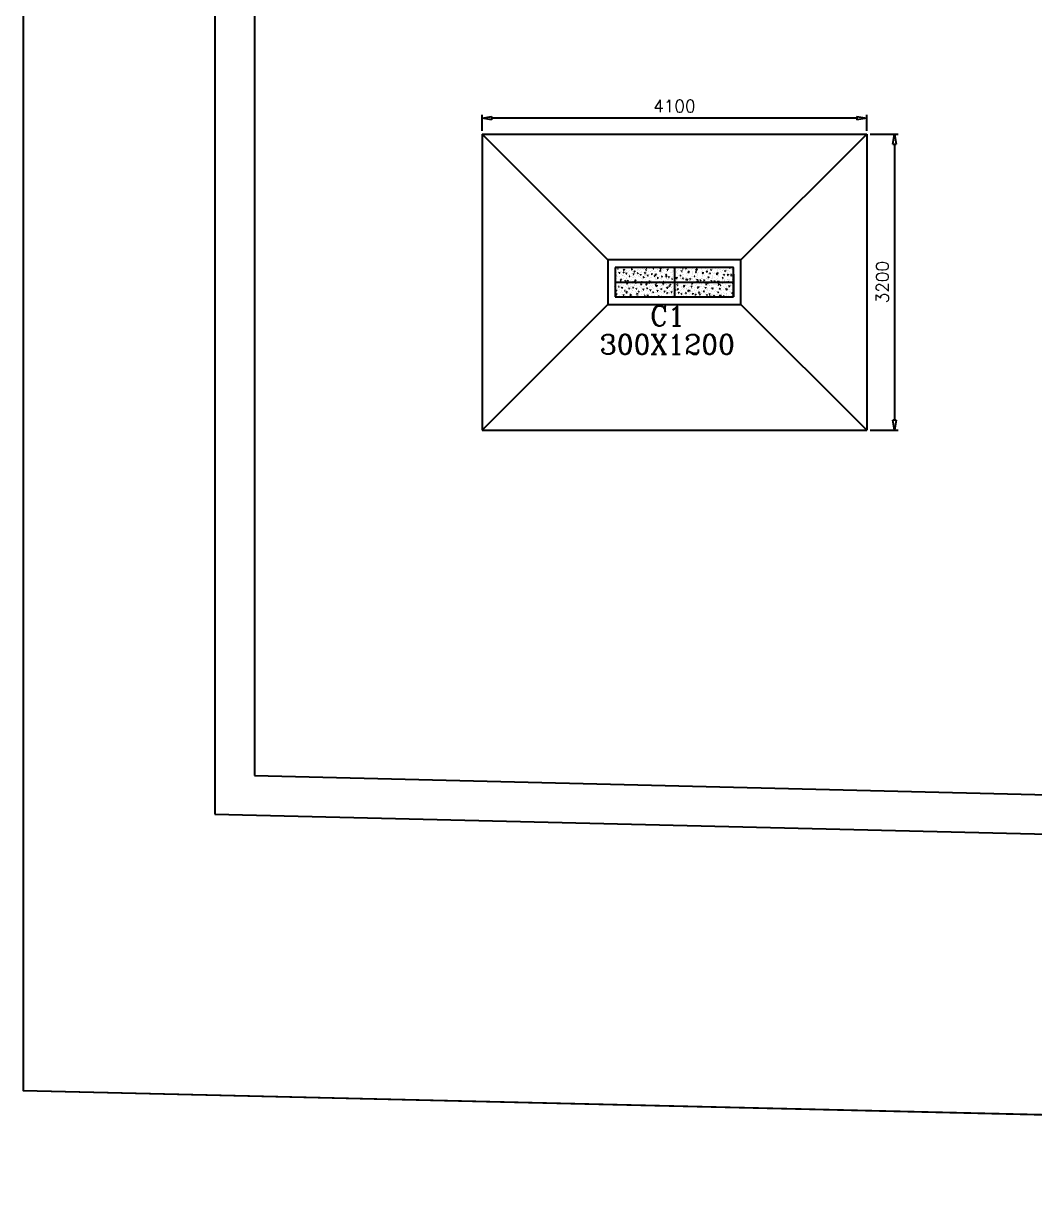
# Model space of a CAD drawing. Header units: millimetres. Extents: x 331487 to 517269, y 198509 to 399936.
# Drawn here: x 408846 to 419104, y 299006 to 310784 of the extents above; entities that cross this region are included whole.
import ezdxf

# ---------------------------------------------------------------- set-up
doc = ezdxf.new("R2010")
doc.units = ezdxf.units.MM
doc.header["$MEASUREMENT"] = 0
for name, color, linetype in [('9th_plot boundry', 1, 'Continuous'), ('COLUMN', 6, 'Continuous'), ('FOOTING', 5, 'Continuous')]:
    doc.layers.add(name, color=color, linetype=linetype)
doc.styles.add('RC', font='romanc.shx', dxfattribs={"height": 200})
doc.styles.add('RO', font='romans.shx', dxfattribs={"height": 125})

# ---------------------------------------------------------------- blocks, each defined once
blk = doc.blocks.new('_ClosedBlank')
at = {"color": 0, "linetype": 'ByBlock', "lineweight": -2}
for p, q in [((-1, 0.17), (0, 0)), ((-1, 0.17), (-1, -0.17)), ((0, 0), (-1, -0.17))]:
    blk.add_line(p, q, dxfattribs=at)

msp = doc.modelspace()

# ---------------------------------------------------------------- linework, layer by layer
at = {"layer": '9th_plot boundry'}
for p, q in [((408846, 334961), (408846, 299961)), ((408846, 299961), (449434, 299006))]:
    msp.add_line(p, q, dxfattribs=at)
msp.add_lwpolyline([(448947, 343104), (414422, 340817, 0.386106), (408846, 334961), (408846, 299961), (449434, 299006)], format="xyb", close=True, dxfattribs=at)
at = {"layer": 'COLUMN'}
for p, q in [((410790, 335611), (410790, 302765)), ((411190, 335211), (411190, 303155)), ((416049, 308309), (414849, 308309)), ((414849, 308309), (414849, 308009)), ((416049, 308009), (416049, 308309)), ((416049, 308239), (416049, 308009)), ((414849, 308009), (416049, 308009)), ((411190, 303155), (449399, 302237)), ((410790, 302765), (449403, 301836))]:
    msp.add_line(p, q, dxfattribs=at)
at = {"layer": 'COLUMN', "color": 2, "linetype": 'Continuous'}
for p, q in [((414856, 308256), (414856, 308256)), ((414857, 308292), (414857, 308292)), ((414865, 308261), (414865, 308261)), ((414866, 308294), (414866, 308294)), ((414871, 308299), (414878, 308302)), ((414871, 308299), (414876, 308296)), ((414876, 308296), (414878, 308302)), ((414882, 308295), (414882, 308295)), ((414887, 308283), (414887, 308283)), ((414889, 308253), (414893, 308259)), ((414889, 308253), (414895, 308253)), ((414895, 308253), (414893, 308259)), ((414894, 308261), (414894, 308261)), ((414903, 308249), (414903, 308249)), ((414916, 308268), (414916, 308268)), ((414917, 308301), (414917, 308301)), ((414920, 308300), (414920, 308300)), ((414931, 308259), (414938, 308261)), ((414931, 308259), (414936, 308255)), ((414934, 308283), (414941, 308291)), ((414934, 308283), (414943, 308282)), ((414936, 308255), (414938, 308261)), ((414940, 308281), (414940, 308281)), ((414943, 308282), (414941, 308291)), ((414957, 308269), (414957, 308269)), ((414960, 308247), (414965, 308253)), ((414960, 308247), (414966, 308246)), ((414962, 308259), (414962, 308259)), ((414966, 308246), (414965, 308253)), ((414966, 308241), (414966, 308241)), ((414967, 308274), (414967, 308274)), ((414968, 308308), (414968, 308308)), ((414982, 308272), (414982, 308272)), ((414983, 308308), (414983, 308308)), ((414986, 308237), (414986, 308237)), ((414993, 308279), (414993, 308279)), ((414993, 308238), (414993, 308238)), ((415015, 308291), (415022, 308294)), ((415015, 308291), (415020, 308288)), ((415018, 308248), (415018, 308248)), ((415019, 308282), (415019, 308282)), ((415020, 308288), (415022, 308294)), ((415020, 308277), (415020, 308277)), ((415020, 308269), (415020, 308269)), ((415032, 308241), (415037, 308246)), ((415032, 308241), (415038, 308240)), ((415038, 308240), (415037, 308246)), ((415040, 308267), (415048, 308275)), ((415040, 308267), (415049, 308265)), ((415044, 308247), (415044, 308247)), ((415047, 308277), (415047, 308277)), ((415049, 308265), (415048, 308275)), ((415057, 308246), (415057, 308246)), ((415069, 308255), (415069, 308255)), ((415070, 308289), (415070, 308289)), ((415074, 308251), (415081, 308253)), ((415074, 308251), (415079, 308247)), ((415078, 308279), (415078, 308279)), ((415079, 308247), (415081, 308253)), ((415082, 308249), (415082, 308249)), ((415083, 308285), (415083, 308285)), ((415100, 308274), (415100, 308274)), ((415102, 308257), (415102, 308257)), ((415104, 308234), (415109, 308240)), ((415108, 308289), (415108, 308289)), ((415110, 308234), (415109, 308240)), ((415119, 308262), (415119, 308262)), ((415119, 308254), (415119, 308254)), ((415121, 308295), (415121, 308295)), ((415137, 308289), (415137, 308289)), ((415146, 308294), (415146, 308294)), ((415147, 308250), (415155, 308258)), ((415147, 308250), (415156, 308249)), ((415154, 308272), (415154, 308272)), ((415156, 308249), (415155, 308258)), ((415158, 308283), (415165, 308286)), ((415158, 308283), (415163, 308280)), ((415161, 308267), (415161, 308267)), ((415162, 308303), (415166, 308309)), ((415162, 308303), (415168, 308303)), ((415163, 308280), (415165, 308286)), ((415168, 308303), (415167, 308309)), ((415170, 308236), (415170, 308236)), ((415171, 308269), (415171, 308269)), ((415173, 308303), (415173, 308303)), ((415183, 308263), (415183, 308263)), ((415195, 308299), (415195, 308299)), ((415207, 308270), (415207, 308270)), ((415208, 308266), (415208, 308266)), ((415209, 308302), (415209, 308302)), ((415218, 308243), (415225, 308245)), ((415218, 308243), (415223, 308239)), ((415219, 308277), (415219, 308277)), ((415221, 308243), (415221, 308243)), ((415223, 308276), (415223, 308276)), ((415223, 308239), (415225, 308245)), ((415233, 308297), (415238, 308303)), ((415233, 308297), (415239, 308297)), ((415234, 308305), (415234, 308305)), ((415239, 308297), (415238, 308303)), ((415246, 308271), (415246, 308271)), ((415248, 308307), (415248, 308307)), ((415254, 308234), (415262, 308242)), ((415257, 308242), (415257, 308242)), ((415260, 308268), (415260, 308268)), ((415263, 308232), (415262, 308242)), ((415272, 308250), (415272, 308250)), ((415273, 308283), (415273, 308283)), ((415277, 308287), (415277, 308287)), ((415282, 308240), (415282, 308240)), ((415301, 308305), (415301, 308305)), ((415302, 308275), (415309, 308278)), ((415302, 308275), (415307, 308272)), ((415305, 308291), (415310, 308297)), ((415305, 308291), (415311, 308290)), ((415307, 308272), (415309, 308278)), ((415307, 308243), (415307, 308243)), ((415309, 308279), (415309, 308279)), ((415311, 308290), (415310, 308297)), ((415314, 308265), (415314, 308265)), ((415316, 308252), (415316, 308252)), ((415324, 308257), (415324, 308257)), ((415325, 308290), (415325, 308290)), ((415334, 308282), (415334, 308282)), ((415336, 308297), (415336, 308297)), ((415345, 308248), (415345, 308248)), ((415355, 308303), (415355, 308303)), ((415362, 308235), (415369, 308237)), ((415367, 308263), (415367, 308263)), ((415367, 308231), (415369, 308237)), ((415372, 308287), (415372, 308287)), ((415374, 308262), (415374, 308262)), ((415375, 308264), (415375, 308264)), ((415376, 308297), (415376, 308297)), ((415377, 308284), (415382, 308290)), ((415377, 308284), (415383, 308284)), ((415383, 308284), (415382, 308290)), ((415386, 308307), (415390, 308309)), ((415386, 308307), (415391, 308304)), ((415391, 308304), (415393, 308309)), ((415394, 308307), (415394, 308307)), ((415408, 308301), (415408, 308301)), ((415408, 308256), (415408, 308256)), ((415420, 308261), (415420, 308261)), ((415425, 308237), (415425, 308237)), ((415426, 308270), (415426, 308270)), ((415427, 308304), (415427, 308304)), ((415432, 308273), (415432, 308273)), ((415433, 308260), (415433, 308260)), ((415435, 308296), (415435, 308296)), ((415446, 308267), (415453, 308270)), ((415446, 308267), (415451, 308264)), ((415449, 308278), (415453, 308284)), ((415449, 308278), (415455, 308278)), ((415451, 308264), (415453, 308270)), ((415455, 308278), (415453, 308284)), ((415460, 308299), (415460, 308299)), ((415461, 308298), (415461, 308298)), ((415471, 308265), (415471, 308265)), ((415474, 308259), (415474, 308259)), ((415476, 308245), (415476, 308245)), ((415478, 308278), (415478, 308278)), ((415491, 308283), (415491, 308283)), ((415498, 308304), (415498, 308304)), ((415515, 308296), (415515, 308296)), ((415520, 308272), (415525, 308278)), ((415520, 308272), (415526, 308271)), ((415526, 308271), (415525, 308278)), ((415527, 308256), (415527, 308256)), ((415528, 308252), (415528, 308252)), ((415529, 308285), (415529, 308285)), ((415530, 308299), (415537, 308302)), ((415530, 308299), (415535, 308296)), ((415533, 308237), (415533, 308237)), ((415535, 308296), (415537, 308302)), ((415535, 308273), (415535, 308273)), ((415547, 308307), (415547, 308307)), ((415549, 308293), (415549, 308293)), ((415560, 308276), (415560, 308276)), ((415561, 308298), (415569, 308306)), ((415561, 308298), (415570, 308297)), ((415568, 308294), (415568, 308294)), ((415570, 308297), (415569, 308306)), ((415571, 308242), (415571, 308242)), ((415578, 308258), (415578, 308258)), ((415580, 308291), (415580, 308291)), ((415581, 308254), (415581, 308254)), ((415590, 308259), (415597, 308262)), ((415590, 308259), (415595, 308256)), ((415592, 308266), (415597, 308271)), ((415592, 308266), (415598, 308265)), ((415595, 308256), (415597, 308262)), ((415597, 308281), (415597, 308281)), ((415598, 308265), (415597, 308271)), ((415600, 308305), (415600, 308305)), ((415603, 308243), (415603, 308243)), ((415607, 308303), (415607, 308303)), ((415622, 308292), (415622, 308292)), ((415630, 308266), (415630, 308266)), ((415631, 308299), (415631, 308299)), ((415634, 308252), (415634, 308252)), ((415634, 308250), (415634, 308250)), ((415654, 308303), (415654, 308303)), ((415659, 308253), (415659, 308253)), ((415661, 308290), (415661, 308290)), ((415661, 308253), (415661, 308253)), ((415664, 308259), (415669, 308265)), ((415664, 308259), (415670, 308259)), ((415667, 308281), (415675, 308290)), ((415667, 308281), (415676, 308280)), ((415670, 308259), (415669, 308265)), ((415674, 308291), (415681, 308294)), ((415674, 308291), (415679, 308288)), ((415676, 308280), (415675, 308290)), ((415675, 308289), (415675, 308289)), ((415679, 308288), (415681, 308294)), ((415680, 308239), (415680, 308239)), ((415682, 308273), (415682, 308273)), ((415683, 308306), (415683, 308306)), ((415686, 308293), (415686, 308293)), ((415687, 308250), (415687, 308250)), ((415697, 308258), (415697, 308258)), ((415707, 308300), (415707, 308300)), ((415720, 308263), (415720, 308263)), ((415723, 308298), (415723, 308298)), ((415728, 308287), (415728, 308287)), ((415731, 308246), (415731, 308246)), ((415732, 308279), (415732, 308279)), ((415733, 308251), (415740, 308254)), ((415733, 308251), (415738, 308248)), ((415735, 308253), (415740, 308259)), ((415735, 308253), (415741, 308253)), ((415738, 308248), (415740, 308254)), ((415741, 308253), (415740, 308259)), ((415741, 308247), (415741, 308247)), ((415744, 308241), (415744, 308241)), ((415760, 308267), (415760, 308267)), ((415761, 308298), (415761, 308298)), ((415774, 308265), (415782, 308273)), ((415774, 308265), (415783, 308263)), ((415778, 308273), (415778, 308273)), ((415782, 308285), (415782, 308285)), ((415783, 308263), (415782, 308273)), ((415783, 308253), (415783, 308253)), ((415784, 308287), (415784, 308287)), ((415785, 308270), (415785, 308270)), ((415787, 308306), (415787, 308306)), ((415794, 308245), (415794, 308245)), ((415797, 308236), (415797, 308236)), ((415802, 308251), (415802, 308251)), ((415807, 308247), (415812, 308253)), ((415807, 308247), (415813, 308246)), ((415813, 308246), (415812, 308253)), ((415814, 308296), (415814, 308296)), ((415817, 308283), (415824, 308286)), ((415817, 308283), (415822, 308280)), ((415822, 308280), (415824, 308286)), ((415823, 308275), (415823, 308275)), ((415834, 308260), (415834, 308260)), ((415835, 308294), (415835, 308294)), ((415835, 308283), (415835, 308283)), ((415836, 308283), (415836, 308283)), ((415847, 308243), (415847, 308243)), ((415860, 308261), (415860, 308261)), ((415860, 308244), (415860, 308244)), ((415867, 308294), (415867, 308294)), ((415877, 308243), (415884, 308246)), ((415877, 308243), (415882, 308240)), ((415879, 308241), (415884, 308246)), ((415879, 308241), (415885, 308240)), ((415881, 308248), (415889, 308256)), ((415881, 308248), (415890, 308247)), ((415882, 308240), (415884, 308246)), ((415885, 308240), (415884, 308246)), ((415885, 308267), (415885, 308267)), ((415885, 308247), (415885, 308247)), ((415886, 308300), (415886, 308300)), ((415886, 308283), (415886, 308283)), ((415888, 308280), (415888, 308280)), ((415890, 308247), (415889, 308256)), ((415895, 308293), (415895, 308293)), ((415901, 308241), (415901, 308241)), ((415911, 308287), (415911, 308287)), ((415919, 308271), (415919, 308271)), ((415921, 308291), (415921, 308291)), ((415923, 308252), (415923, 308252)), ((415935, 308241), (415935, 308241)), ((415937, 308274), (415937, 308274)), ((415938, 308308), (415938, 308308)), ((415942, 308278), (415942, 308278)), ((415949, 308292), (415949, 308292)), ((415951, 308234), (415955, 308240)), ((415953, 308303), (415953, 308303)), ((415954, 308238), (415954, 308238)), ((415957, 308234), (415955, 308240)), ((415957, 308236), (415957, 308236)), ((415961, 308275), (415968, 308278)), ((415961, 308275), (415966, 308272)), ((415966, 308272), (415968, 308278)), ((415974, 308289), (415974, 308289)), ((415977, 308281), (415977, 308281)), ((415986, 308260), (415986, 308260)), ((415987, 308248), (415987, 308248)), ((415988, 308281), (415988, 308281)), ((415988, 308232), (415995, 308240)), ((415995, 308276), (415995, 308276)), ((415997, 308230), (415995, 308240)), ((416008, 308236), (416008, 308236)), ((416009, 308303), (416013, 308309)), ((416009, 308303), (416014, 308303)), ((416011, 308264), (416011, 308264)), ((416012, 308300), (416012, 308300)), ((416014, 308303), (416013, 308309)), ((416015, 308246), (416015, 308246)), ((416021, 308235), (416028, 308238)), ((416021, 308235), (416026, 308232)), ((416026, 308232), (416028, 308238)), ((416028, 308287), (416028, 308287)), ((416035, 308291), (416035, 308291)), ((416037, 308303), (416037, 308303)), ((416037, 308254), (416037, 308254)), ((416038, 308288), (416038, 308288)), ((416045, 308307), (416048, 308309)), ((416045, 308307), (416049, 308305)), ((416049, 308273), (416049, 308273)), ((416049, 308269), (416049, 308269)), ((414849, 308227), (414854, 308229)), ((414849, 308225), (414852, 308223)), ((414852, 308223), (414854, 308229)), ((414860, 308128), (414860, 308128)), ((414861, 308161), (414861, 308161)), ((414863, 308194), (414863, 308194)), ((414864, 308228), (414864, 308228)), ((414867, 308232), (414867, 308232)), ((414867, 308221), (414867, 308221)), ((414869, 308217), (414869, 308217)), ((414878, 308151), (414878, 308151)), ((414881, 308128), (414881, 308128)), ((414888, 308219), (414888, 308219)), ((414901, 308179), (414901, 308179)), ((414903, 308178), (414907, 308184)), ((414903, 308178), (414909, 308177)), ((414903, 308154), (414903, 308154)), ((414903, 308123), (414903, 308123)), ((414904, 308190), (414904, 308190)), ((414906, 308186), (414913, 308189)), ((414906, 308186), (414911, 308183)), ((414909, 308177), (414907, 308184)), ((414907, 308182), (414907, 308182)), ((414911, 308183), (414913, 308189)), ((414911, 308135), (414911, 308135)), ((414913, 308168), (414913, 308168)), ((414914, 308201), (414914, 308201)), ((414915, 308235), (414915, 308235)), ((414915, 308119), (414915, 308119)), ((414921, 308230), (414921, 308230)), ((414927, 308227), (414927, 308227)), ((414929, 308193), (414929, 308193)), ((414931, 308229), (414931, 308229)), ((414935, 308126), (414935, 308126)), ((414941, 308159), (414941, 308159)), ((414942, 308217), (414942, 308217)), ((414947, 308169), (414955, 308177)), ((414947, 308169), (414956, 308168)), ((414954, 308177), (414954, 308177)), ((414956, 308168), (414955, 308177)), ((414956, 308233), (414956, 308233)), ((414962, 308141), (414962, 308141)), ((414962, 308133), (414962, 308133)), ((414963, 308174), (414963, 308174)), ((414964, 308208), (414964, 308208)), ((414966, 308192), (414966, 308192)), ((414966, 308146), (414973, 308149)), ((414966, 308146), (414971, 308143)), ((414967, 308198), (414967, 308198)), ((414971, 308143), (414973, 308149)), ((414974, 308228), (414974, 308228)), ((414974, 308172), (414979, 308177)), ((414974, 308172), (414980, 308171)), ((414978, 308128), (414978, 308128)), ((414980, 308171), (414979, 308177)), ((414988, 308124), (414988, 308124)), ((414990, 308218), (414997, 308221)), ((414990, 308218), (414995, 308215)), ((414995, 308215), (414997, 308221)), ((414995, 308214), (414995, 308214)), ((415003, 308131), (415003, 308131)), ((415004, 308167), (415004, 308167)), ((415007, 308175), (415007, 308175)), ((415014, 308149), (415014, 308149)), ((415015, 308182), (415015, 308182)), ((415016, 308215), (415016, 308215)), ((415020, 308143), (415020, 308143)), ((415024, 308202), (415024, 308202)), ((415027, 308226), (415027, 308226)), ((415029, 308170), (415029, 308170)), ((415030, 308207), (415030, 308207)), ((415041, 308136), (415041, 308136)), ((415041, 308121), (415041, 308121)), ((415044, 308121), (415044, 308121)), ((415046, 308165), (415051, 308171)), ((415046, 308165), (415052, 308165)), ((415048, 308212), (415048, 308212)), ((415050, 308178), (415057, 308181)), ((415050, 308178), (415055, 308175)), ((415052, 308165), (415051, 308171)), ((415054, 308153), (415061, 308161)), ((415054, 308153), (415063, 308151)), ((415055, 308210), (415055, 308210)), ((415055, 308175), (415057, 308181)), ((415061, 308172), (415061, 308172)), ((415063, 308151), (415061, 308161)), ((415064, 308122), (415064, 308122)), ((415065, 308156), (415065, 308156)), ((415066, 308189), (415066, 308189)), ((415067, 308175), (415067, 308175)), ((415068, 308222), (415068, 308222)), ((415078, 308153), (415078, 308153)), ((415081, 308223), (415081, 308223)), ((415082, 308212), (415082, 308212)), ((415093, 308215), (415093, 308215)), ((415095, 308119), (415095, 308119)), ((415102, 308210), (415102, 308210)), ((415102, 308131), (415102, 308131)), ((415104, 308234), (415110, 308234)), ((415104, 308144), (415104, 308144)), ((415110, 308138), (415117, 308141)), ((415110, 308138), (415115, 308135)), ((415114, 308170), (415114, 308170)), ((415115, 308135), (415117, 308141)), ((415115, 308129), (415115, 308129)), ((415116, 308162), (415116, 308162)), ((415117, 308195), (415117, 308195)), ((415118, 308229), (415118, 308229)), ((415118, 308159), (415123, 308165)), ((415118, 308159), (415124, 308159)), ((415124, 308159), (415123, 308165)), ((415129, 308148), (415129, 308148)), ((415130, 308184), (415130, 308184)), ((415134, 308221), (415134, 308221)), ((415134, 308210), (415141, 308213)), ((415134, 308210), (415139, 308207)), ((415136, 308163), (415136, 308163)), ((415139, 308207), (415141, 308213)), ((415141, 308222), (415141, 308222)), ((415155, 308208), (415155, 308208)), ((415155, 308187), (415155, 308187)), ((415156, 308223), (415156, 308223)), ((415160, 308136), (415168, 308144)), ((415160, 308141), (415160, 308141)), ((415160, 308136), (415169, 308135)), ((415166, 308136), (415166, 308136)), ((415167, 308153), (415167, 308153)), ((415168, 308170), (415168, 308170)), ((415168, 308168), (415168, 308168)), ((415169, 308135), (415168, 308144)), ((415169, 308203), (415169, 308203)), ((415176, 308228), (415180, 308234)), ((415176, 308228), (415182, 308228)), ((415182, 308228), (415180, 308234)), ((415181, 308226), (415181, 308226)), ((415187, 308219), (415187, 308219)), ((415189, 308153), (415194, 308159)), ((415189, 308153), (415195, 308152)), ((415193, 308192), (415193, 308192)), ((415194, 308170), (415201, 308173)), ((415194, 308170), (415199, 308167)), ((415195, 308152), (415194, 308159)), ((415195, 308173), (415195, 308173)), ((415199, 308232), (415199, 308232)), ((415199, 308167), (415201, 308173)), ((415203, 308121), (415203, 308121)), ((415209, 308205), (415209, 308205)), ((415218, 308143), (415218, 308143)), ((415219, 308231), (415219, 308231)), ((415219, 308177), (415219, 308177)), ((415219, 308151), (415219, 308151)), ((415220, 308210), (415220, 308210)), ((415221, 308166), (415221, 308166)), ((415229, 308125), (415229, 308125)), ((415230, 308161), (415230, 308161)), ((415241, 308217), (415241, 308217)), ((415247, 308222), (415252, 308228)), ((415247, 308222), (415253, 308221)), ((415253, 308221), (415252, 308228)), ((415253, 308183), (415253, 308183)), ((415254, 308234), (415263, 308232)), ((415254, 308130), (415261, 308133)), ((415254, 308130), (415258, 308127)), ((415255, 308164), (415255, 308164)), ((415256, 308200), (415256, 308200)), ((415258, 308127), (415261, 308133)), ((415261, 308147), (415266, 308152)), ((415261, 308147), (415267, 308146)), ((415262, 308203), (415262, 308203)), ((415267, 308146), (415266, 308152)), ((415266, 308130), (415266, 308130)), ((415267, 308120), (415275, 308128)), ((415267, 308120), (415276, 308118)), ((415268, 308150), (415268, 308150)), ((415270, 308183), (415270, 308183)), ((415271, 308216), (415271, 308216)), ((415274, 308163), (415274, 308163)), ((415276, 308118), (415275, 308128)), ((415277, 308161), (415277, 308161)), ((415278, 308202), (415285, 308205)), ((415278, 308202), (415283, 308199)), ((415281, 308204), (415281, 308204)), ((415283, 308199), (415285, 308205)), ((415293, 308169), (415293, 308169)), ((415294, 308214), (415294, 308214)), ((415311, 308193), (415311, 308193)), ((415315, 308201), (415315, 308201)), ((415315, 308126), (415315, 308126)), ((415319, 308216), (415324, 308221)), ((415319, 308216), (415325, 308215)), ((415319, 308209), (415319, 308209)), ((415319, 308124), (415319, 308124)), ((415320, 308157), (415320, 308157)), ((415321, 308190), (415321, 308190)), ((415323, 308224), (415323, 308224)), ((415325, 308215), (415324, 308221)), ((415328, 308161), (415328, 308161)), ((415330, 308138), (415330, 308138)), ((415333, 308140), (415338, 308146)), ((415333, 308140), (415339, 308140)), ((415335, 308171), (415335, 308171)), ((415338, 308162), (415345, 308165)), ((415338, 308162), (415343, 308159)), ((415339, 308140), (415338, 308146)), ((415343, 308159), (415345, 308165)), ((415348, 308212), (415348, 308212)), ((415355, 308141), (415355, 308141)), ((415356, 308177), (415356, 308177)), ((415361, 308217), (415368, 308225)), ((415361, 308217), (415369, 308216)), ((415362, 308235), (415367, 308231)), ((415369, 308216), (415368, 308225)), ((415369, 308199), (415369, 308199)), ((415370, 308203), (415370, 308203)), ((415370, 308131), (415370, 308131)), ((415372, 308164), (415372, 308164)), ((415373, 308198), (415373, 308198)), ((415374, 308231), (415374, 308231)), ((415374, 308136), (415374, 308136)), ((415381, 308181), (415381, 308181)), ((415381, 308159), (415381, 308159)), ((415382, 308217), (415382, 308217)), ((415391, 308209), (415396, 308215)), ((415391, 308209), (415397, 308209)), ((415392, 308146), (415392, 308146)), ((415394, 308181), (415394, 308181)), ((415397, 308209), (415396, 308215)), ((415397, 308122), (415404, 308125)), ((415397, 308122), (415402, 308119)), ((415401, 308210), (415401, 308210)), ((415402, 308119), (415404, 308125)), ((415405, 308134), (415409, 308140)), ((415405, 308134), (415411, 308134)), ((415407, 308220), (415407, 308220)), ((415411, 308134), (415409, 308140)), ((415419, 308186), (415419, 308186)), ((415421, 308137), (415421, 308137)), ((415422, 308194), (415429, 308197)), ((415422, 308196), (415422, 308196)), ((415422, 308194), (415427, 308191)), ((415422, 308171), (415422, 308171)), ((415423, 308204), (415423, 308204)), ((415427, 308191), (415429, 308197)), ((415428, 308213), (415428, 308213)), ((415432, 308146), (415432, 308146)), ((415434, 308157), (415434, 308157)), ((415445, 308225), (415445, 308225)), ((415452, 308191), (415452, 308191)), ((415454, 308208), (415454, 308208)), ((415454, 308118), (415454, 308118)), ((415456, 308155), (415456, 308155)), ((415462, 308203), (415467, 308209)), ((415462, 308203), (415468, 308202)), ((415468, 308202), (415467, 308209)), ((415467, 308201), (415475, 308209)), ((415467, 308201), (415476, 308199)), ((415473, 308145), (415473, 308145)), ((415474, 308178), (415474, 308178)), ((415475, 308211), (415475, 308211)), ((415476, 308199), (415475, 308209)), ((415475, 308194), (415475, 308194)), ((415476, 308128), (415481, 308134)), ((415476, 308128), (415482, 308127)), ((415481, 308158), (415481, 308158)), ((415481, 308154), (415488, 308157)), ((415481, 308154), (415486, 308151)), ((415482, 308127), (415481, 308134)), ((415482, 308194), (415482, 308194)), ((415486, 308223), (415486, 308223)), ((415486, 308151), (415488, 308157)), ((415488, 308154), (415488, 308154)), ((415490, 308156), (415490, 308156)), ((415492, 308123), (415492, 308123)), ((415506, 308227), (415513, 308229)), ((415506, 308227), (415511, 308223)), ((415507, 308197), (415507, 308197)), ((415508, 308233), (415508, 308233)), ((415508, 308205), (415508, 308205)), ((415510, 308201), (415510, 308201)), ((415511, 308223), (415513, 308229)), ((415519, 308163), (415519, 308163)), ((415523, 308119), (415523, 308119)), ((415524, 308152), (415524, 308152)), ((415525, 308185), (415525, 308185)), ((415527, 308218), (415527, 308218)), ((415529, 308192), (415529, 308192)), ((415534, 308197), (415539, 308202)), ((415534, 308197), (415540, 308196)), ((415540, 308196), (415539, 308202)), ((415541, 308152), (415541, 308152)), ((415545, 308233), (415545, 308233)), ((415545, 308202), (415545, 308202)), ((415548, 308122), (415553, 308127)), ((415548, 308122), (415554, 308121)), ((415549, 308166), (415549, 308166)), ((415554, 308121), (415553, 308127)), ((415555, 308132), (415555, 308132)), ((415561, 308203), (415561, 308203)), ((415565, 308186), (415572, 308189)), ((415565, 308186), (415570, 308183)), ((415569, 308211), (415569, 308211)), ((415570, 308183), (415572, 308189)), ((415573, 308125), (415573, 308125)), ((415574, 308184), (415582, 308192)), ((415574, 308184), (415583, 308183)), ((415575, 308158), (415575, 308158)), ((415576, 308192), (415576, 308192)), ((415577, 308225), (415577, 308225)), ((415580, 308135), (415580, 308135)), ((415583, 308183), (415582, 308192)), ((415582, 308190), (415582, 308190)), ((415582, 308171), (415582, 308171)), ((415595, 308150), (415595, 308150)), ((415606, 308190), (415611, 308196)), ((415606, 308190), (415612, 308190)), ((415607, 308176), (415607, 308176)), ((415607, 308174), (415607, 308174)), ((415608, 308211), (415608, 308211)), ((415612, 308190), (415611, 308196)), ((415614, 308201), (415614, 308201)), ((415618, 308140), (415618, 308140)), ((415620, 308115), (415625, 308121)), ((415625, 308146), (415632, 308149)), ((415625, 308146), (415630, 308143)), ((415625, 308132), (415625, 308132)), ((415626, 308115), (415625, 308121)), ((415627, 308221), (415627, 308221)), ((415627, 308166), (415627, 308166)), ((415628, 308199), (415628, 308199)), ((415629, 308232), (415629, 308232)), ((415630, 308143), (415632, 308149)), ((415633, 308214), (415633, 308214)), ((415636, 308187), (415636, 308187)), ((415645, 308179), (415645, 308179)), ((415648, 308148), (415648, 308148)), ((415649, 308219), (415656, 308221)), ((415649, 308219), (415654, 308215)), ((415654, 308215), (415656, 308221)), ((415661, 308126), (415661, 308126)), ((415665, 308186), (415665, 308186)), ((415668, 308199), (415668, 308199)), ((415671, 308219), (415671, 308219)), ((415677, 308140), (415677, 308140)), ((415678, 308184), (415682, 308190)), ((415678, 308184), (415684, 308184)), ((415678, 308173), (415678, 308173)), ((415679, 308206), (415679, 308206)), ((415681, 308167), (415689, 308176)), ((415681, 308167), (415690, 308166)), ((415681, 308148), (415681, 308148)), ((415684, 308184), (415682, 308190)), ((415685, 308231), (415685, 308231)), ((415689, 308185), (415689, 308185)), ((415690, 308166), (415689, 308176)), ((415701, 308145), (415701, 308145)), ((415706, 308152), (415706, 308152)), ((415708, 308188), (415708, 308188)), ((415709, 308178), (415716, 308181)), ((415709, 308178), (415714, 308175)), ((415714, 308175), (415716, 308181)), ((415718, 308117), (415718, 308117)), ((415719, 308136), (415719, 308136)), ((415721, 308196), (415721, 308196)), ((415723, 308196), (415723, 308196)), ((415727, 308146), (415727, 308146)), ((415728, 308179), (415728, 308179)), ((415730, 308213), (415730, 308213)), ((415733, 308191), (415733, 308191)), ((415734, 308227), (415734, 308227)), ((415742, 308183), (415742, 308183)), ((415744, 308157), (415744, 308157)), ((415749, 308178), (415754, 308184)), ((415749, 308178), (415755, 308177)), ((415755, 308177), (415754, 308184)), ((415755, 308143), (415755, 308143)), ((415759, 308231), (415759, 308231)), ((415769, 308138), (415776, 308141)), ((415769, 308138), (415774, 308135)), ((415771, 308196), (415771, 308196)), ((415774, 308135), (415776, 308141)), ((415775, 308194), (415775, 308194)), ((415778, 308146), (415778, 308146)), ((415778, 308120), (415778, 308120)), ((415779, 308153), (415779, 308153)), ((415780, 308187), (415780, 308187)), ((415781, 308126), (415781, 308126)), ((415782, 308220), (415782, 308220)), ((415782, 308206), (415782, 308206)), ((415787, 308151), (415795, 308159)), ((415787, 308151), (415796, 308150)), ((415793, 308211), (415800, 308213)), ((415793, 308211), (415798, 308207)), ((415796, 308150), (415795, 308159)), ((415796, 308181), (415796, 308181)), ((415798, 308207), (415800, 308213)), ((415802, 308124), (415802, 308124)), ((415806, 308129), (415806, 308129)), ((415807, 308165), (415807, 308165)), ((415808, 308141), (415808, 308141)), ((415821, 308172), (415826, 308177)), ((415821, 308172), (415827, 308171)), ((415827, 308171), (415826, 308177)), ((415828, 308192), (415828, 308192)), ((415829, 308127), (415829, 308127)), ((415831, 308160), (415831, 308160)), ((415832, 308194), (415832, 308194)), ((415833, 308227), (415833, 308227)), ((415833, 308168), (415833, 308168)), ((415834, 308204), (415834, 308204)), ((415836, 308156), (415836, 308156)), ((415840, 308216), (415840, 308216)), ((415844, 308134), (415844, 308134)), ((415849, 308178), (415849, 308178)), ((415853, 308170), (415860, 308173)), ((415853, 308170), (415858, 308167)), ((415858, 308167), (415860, 308173)), ((415859, 308208), (415859, 308208)), ((415860, 308134), (415860, 308134)), ((415861, 308139), (415861, 308139)), ((415870, 308173), (415870, 308173)), ((415880, 308134), (415880, 308134)), ((415881, 308189), (415881, 308189)), ((415881, 308167), (415881, 308167)), ((415882, 308200), (415882, 308200)), ((415883, 308233), (415883, 308233)), ((415893, 308165), (415898, 308171)), ((415893, 308165), (415899, 308165)), ((415894, 308166), (415894, 308166)), ((415894, 308134), (415902, 308142)), ((415894, 308134), (415903, 308133)), ((415897, 308213), (415897, 308213)), ((415898, 308226), (415898, 308226)), ((415899, 308165), (415898, 308171)), ((415902, 308176), (415902, 308176)), ((415903, 308133), (415902, 308142)), ((415907, 308142), (415907, 308142)), ((415912, 308130), (415919, 308133)), ((415912, 308130), (415917, 308127)), ((415915, 308136), (415915, 308136)), ((415917, 308127), (415919, 308133)), ((415918, 308144), (415918, 308144)), ((415932, 308145), (415932, 308145)), ((415932, 308141), (415932, 308141)), ((415933, 308174), (415933, 308174)), ((415934, 308208), (415934, 308208)), ((415934, 308182), (415934, 308182)), ((415935, 308187), (415935, 308187)), ((415937, 308203), (415944, 308205)), ((415937, 308203), (415942, 308199)), ((415942, 308199), (415944, 308205)), ((415951, 308234), (415957, 308234)), ((415953, 308176), (415953, 308176)), ((415956, 308174), (415956, 308174)), ((415959, 308185), (415959, 308185)), ((415960, 308221), (415960, 308221)), ((415965, 308159), (415969, 308165)), ((415965, 308159), (415971, 308159)), ((415968, 308134), (415968, 308134)), ((415971, 308159), (415969, 308165)), ((415970, 308150), (415970, 308150)), ((415977, 308154), (415977, 308154)), ((415983, 308148), (415983, 308148)), ((415984, 308181), (415984, 308181)), ((415985, 308224), (415985, 308224)), ((415986, 308215), (415986, 308215)), ((415988, 308232), (415997, 308230)), ((415988, 308185), (415988, 308185)), ((415996, 308190), (415996, 308190)), ((415996, 308162), (416003, 308165)), ((415996, 308162), (416001, 308159)), ((416001, 308159), (416003, 308165)), ((416001, 308118), (416009, 308126)), ((416001, 308118), (416010, 308116)), ((416007, 308119), (416007, 308119)), ((416009, 308172), (416009, 308172)), ((416010, 308116), (416009, 308126)), ((416011, 308186), (416011, 308186)), ((416015, 308119), (416015, 308119)), ((416022, 308228), (416027, 308234)), ((416022, 308228), (416028, 308227)), ((416022, 308132), (416022, 308132)), ((416023, 308229), (416023, 308229)), ((416028, 308227), (416027, 308234)), ((416032, 308123), (416032, 308123)), ((416032, 308121), (416032, 308121)), ((416033, 308159), (416033, 308159)), ((416034, 308155), (416034, 308155)), ((416035, 308188), (416035, 308188)), ((416035, 308164), (416035, 308164)), ((416036, 308221), (416036, 308221)), ((416036, 308153), (416041, 308159)), ((416036, 308153), (416042, 308152)), ((416042, 308152), (416041, 308159)), ((416042, 308183), (416042, 308183)), ((414849, 308115), (414849, 308115)), ((414851, 308109), (414849, 308115)), ((414849, 308109), (414851, 308109)), ((414850, 308075), (414850, 308075)), ((414852, 308111), (414852, 308111)), ((414853, 308072), (414861, 308080)), ((414853, 308072), (414862, 308071)), ((414856, 308028), (414856, 308028)), ((414858, 308061), (414858, 308061)), ((414858, 308041), (414865, 308044)), ((414858, 308041), (414863, 308038)), ((414859, 308094), (414859, 308094)), ((414859, 308034), (414863, 308040)), ((414859, 308034), (414865, 308033)), ((414862, 308071), (414861, 308080)), ((414861, 308077), (414861, 308077)), ((414862, 308040), (414862, 308040)), ((414863, 308038), (414865, 308044)), ((414865, 308033), (414863, 308040)), ((414863, 308013), (414863, 308013)), ((414869, 308091), (414869, 308091)), ((414877, 308114), (414877, 308114)), ((414882, 308114), (414889, 308116)), ((414882, 308114), (414887, 308110)), ((414887, 308110), (414889, 308116)), ((414888, 308080), (414888, 308080)), ((414895, 308024), (414895, 308024)), ((414899, 308009), (414899, 308009)), ((414902, 308115), (414902, 308115)), ((414907, 308056), (414907, 308056)), ((414908, 308035), (414908, 308035)), ((414909, 308068), (414909, 308068)), ((414910, 308101), (414910, 308101)), ((414915, 308075), (414915, 308075)), ((414916, 308103), (414921, 308109)), ((414916, 308103), (414922, 308102)), ((414916, 308011), (414916, 308011)), ((414922, 308102), (414921, 308109)), ((414924, 308013), (414924, 308013)), ((414925, 308049), (414925, 308049)), ((414927, 308101), (414927, 308101)), ((414930, 308028), (414935, 308033)), ((414930, 308028), (414936, 308027)), ((414936, 308027), (414935, 308033)), ((414942, 308073), (414949, 308076)), ((414942, 308073), (414947, 308070)), ((414947, 308070), (414949, 308076)), ((414949, 308022), (414949, 308022)), ((414950, 308052), (414950, 308052)), ((414951, 308088), (414951, 308088)), ((414956, 308112), (414956, 308112)), ((414958, 308041), (414958, 308041)), ((414959, 308075), (414959, 308075)), ((414960, 308055), (414968, 308064)), ((414960, 308055), (414969, 308054)), ((414961, 308108), (414961, 308108)), ((414962, 308018), (414962, 308018)), ((414965, 308066), (414965, 308066)), ((414968, 308073), (414968, 308073)), ((414969, 308054), (414968, 308064)), ((414976, 308092), (414976, 308092)), ((414985, 308111), (414985, 308111)), ((414988, 308096), (414993, 308102)), ((414988, 308096), (414994, 308096)), ((414988, 308057), (414988, 308057)), ((414994, 308096), (414993, 308102)), ((415001, 308033), (415008, 308036)), ((415001, 308033), (415006, 308030)), ((415002, 308021), (415007, 308027)), ((415002, 308021), (415008, 308021)), ((415002, 308019), (415002, 308019)), ((415006, 308030), (415008, 308036)), ((415008, 308021), (415007, 308027)), ((415009, 308110), (415009, 308110)), ((415009, 308015), (415009, 308015)), ((415010, 308049), (415010, 308049)), ((415011, 308082), (415011, 308082)), ((415013, 308115), (415013, 308115)), ((415014, 308096), (415014, 308096)), ((415020, 308016), (415020, 308016)), ((415021, 308071), (415021, 308071)), ((415024, 308076), (415024, 308076)), ((415025, 308026), (415025, 308026)), ((415026, 308106), (415033, 308108)), ((415026, 308106), (415031, 308102)), ((415031, 308102), (415033, 308108)), ((415050, 308029), (415050, 308029)), ((415051, 308065), (415051, 308065)), ((415055, 308017), (415055, 308017)), ((415060, 308090), (415065, 308096)), ((415060, 308090), (415066, 308090)), ((415060, 308022), (415060, 308022)), ((415062, 308108), (415062, 308108)), ((415062, 308056), (415062, 308056)), ((415063, 308089), (415063, 308089)), ((415066, 308090), (415065, 308096)), ((415067, 308039), (415075, 308047)), ((415067, 308039), (415076, 308037)), ((415074, 308015), (415079, 308021)), ((415074, 308015), (415080, 308014)), ((415075, 308068), (415075, 308068)), ((415076, 308037), (415075, 308047)), ((415076, 308069), (415076, 308069)), ((415077, 308105), (415077, 308105)), ((415078, 308026), (415078, 308026)), ((415080, 308014), (415079, 308021)), ((415082, 308086), (415082, 308086)), ((415085, 308065), (415092, 308068)), ((415085, 308065), (415090, 308062)), ((415088, 308034), (415088, 308034)), ((415090, 308062), (415092, 308068)), ((415102, 308108), (415102, 308108)), ((415109, 308015), (415109, 308015)), ((415111, 308029), (415111, 308029)), ((415112, 308062), (415112, 308062)), ((415113, 308095), (415113, 308095)), ((415114, 308074), (415114, 308074)), ((415116, 308106), (415116, 308106)), ((415128, 308066), (415128, 308066)), ((415132, 308084), (415136, 308090)), ((415132, 308084), (415138, 308083)), ((415138, 308083), (415136, 308090)), ((415136, 308036), (415136, 308036)), ((415140, 308113), (415140, 308113)), ((415140, 308096), (415140, 308096)), ((415145, 308025), (415152, 308028)), ((415145, 308025), (415150, 308022)), ((415145, 308009), (415150, 308014)), ((415145, 308009), (415148, 308009)), ((415148, 308117), (415148, 308117)), ((415150, 308022), (415152, 308028)), ((415151, 308009), (415150, 308014)), ((415151, 308043), (415151, 308043)), ((415160, 308014), (415160, 308014)), ((415162, 308013), (415162, 308013)), ((415163, 308036), (415163, 308036)), ((415164, 308070), (415164, 308070)), ((415165, 308103), (415165, 308103)), ((415169, 308103), (415169, 308103)), ((415169, 308098), (415176, 308100)), ((415169, 308098), (415174, 308094)), ((415174, 308094), (415176, 308100)), ((415174, 308022), (415181, 308030)), ((415174, 308022), (415183, 308021)), ((415176, 308046), (415176, 308046)), ((415177, 308082), (415177, 308082)), ((415183, 308021), (415181, 308030)), ((415182, 308064), (415182, 308064)), ((415187, 308011), (415187, 308011)), ((415194, 308046), (415194, 308046)), ((415199, 308106), (415199, 308106)), ((415201, 308115), (415201, 308115)), ((415202, 308085), (415202, 308085)), ((415203, 308078), (415208, 308083)), ((415203, 308078), (415209, 308077)), ((415209, 308077), (415208, 308083)), ((415213, 308010), (415213, 308010)), ((415214, 308051), (415214, 308051)), ((415214, 308043), (415214, 308043)), ((415215, 308077), (415215, 308077)), ((415215, 308010), (415215, 308010)), ((415217, 308110), (415217, 308110)), ((415218, 308024), (415218, 308024)), ((415223, 308101), (415223, 308101)), ((415229, 308057), (415236, 308060)), ((415229, 308057), (415234, 308054)), ((415234, 308054), (415236, 308060)), ((415235, 308062), (415235, 308062)), ((415240, 308090), (415240, 308090)), ((415251, 308020), (415251, 308020)), ((415253, 308056), (415253, 308056)), ((415255, 308112), (415255, 308112)), ((415257, 308116), (415257, 308116)), ((415263, 308017), (415263, 308017)), ((415265, 308050), (415265, 308050)), ((415266, 308083), (415266, 308083)), ((415267, 308116), (415267, 308116)), ((415275, 308071), (415280, 308077)), ((415275, 308071), (415281, 308071)), ((415276, 308099), (415276, 308099)), ((415276, 308023), (415276, 308023)), ((415277, 308059), (415277, 308059)), ((415277, 308034), (415277, 308034)), ((415281, 308071), (415280, 308077)), ((415283, 308009), (415288, 308014)), ((415288, 308059), (415288, 308059)), ((415289, 308009), (415288, 308014)), ((415289, 308017), (415296, 308020)), ((415289, 308017), (415294, 308014)), ((415294, 308014), (415296, 308020)), ((415302, 308062), (415302, 308062)), ((415303, 308099), (415303, 308099)), ((415308, 308110), (415308, 308110)), ((415311, 308066), (415311, 308066)), ((415313, 308090), (415320, 308092)), ((415313, 308090), (415318, 308086)), ((415314, 308028), (415314, 308028)), ((415315, 308024), (415315, 308024)), ((415317, 308057), (415317, 308057)), ((415318, 308086), (415320, 308092)), ((415318, 308091), (415318, 308091)), ((415328, 308102), (415328, 308102)), ((415329, 308097), (415329, 308097)), ((415335, 308044), (415335, 308044)), ((415340, 308067), (415340, 308067)), ((415342, 308057), (415342, 308057)), ((415347, 308065), (415352, 308071)), ((415347, 308065), (415353, 308065)), ((415353, 308065), (415352, 308071)), ((415362, 308108), (415362, 308108)), ((415366, 308107), (415366, 308107)), ((415367, 308031), (415367, 308031)), ((415368, 308064), (415368, 308064)), ((415369, 308098), (415369, 308098)), ((415369, 308076), (415369, 308076)), ((415373, 308049), (415380, 308052)), ((415373, 308049), (415378, 308046)), ((415373, 308009), (415373, 308009)), ((415374, 308103), (415382, 308111)), ((415374, 308103), (415383, 308102)), ((415377, 308036), (415377, 308036)), ((415378, 308046), (415380, 308052)), ((415383, 308102), (415382, 308111)), ((415383, 308094), (415383, 308094)), ((415393, 308054), (415393, 308054)), ((415395, 308055), (415395, 308055)), ((415402, 308040), (415402, 308040)), ((415403, 308076), (415403, 308076)), ((415415, 308106), (415415, 308106)), ((415417, 308037), (415417, 308037)), ((415418, 308071), (415418, 308071)), ((415418, 308059), (415423, 308065)), ((415418, 308059), (415424, 308058)), ((415420, 308104), (415420, 308104)), ((415424, 308058), (415423, 308065)), ((415428, 308086), (415428, 308086)), ((415428, 308079), (415428, 308079)), ((415429, 308115), (415429, 308115)), ((415432, 308019), (415432, 308019)), ((415433, 308009), (415440, 308012)), ((415433, 308009), (415433, 308009)), ((415436, 308092), (415436, 308092)), ((415438, 308009), (415440, 308012)), ((415440, 308045), (415440, 308045)), ((415448, 308053), (415448, 308053)), ((415452, 308064), (415452, 308064)), ((415457, 308082), (415464, 308084)), ((415457, 308082), (415462, 308078)), ((415462, 308078), (415464, 308084)), ((415466, 308084), (415466, 308084)), ((415468, 308103), (415468, 308103)), ((415468, 308012), (415468, 308012)), ((415469, 308045), (415469, 308045)), ((415470, 308078), (415470, 308078)), ((415472, 308112), (415472, 308112)), ((415476, 308013), (415476, 308013)), ((415481, 308087), (415488, 308095)), ((415481, 308087), (415489, 308085)), ((415486, 308096), (415486, 308096)), ((415489, 308085), (415488, 308095)), ((415489, 308090), (415489, 308090)), ((415490, 308053), (415495, 308058)), ((415490, 308053), (415496, 308052)), ((415490, 308029), (415490, 308029)), ((415496, 308052), (415495, 308058)), ((415501, 308017), (415501, 308017)), ((415502, 308050), (415502, 308050)), ((415503, 308053), (415503, 308053)), ((415510, 308074), (415510, 308074)), ((415517, 308041), (415524, 308044)), ((415517, 308041), (415522, 308038)), ((415519, 308019), (415519, 308019)), ((415521, 308052), (415521, 308052)), ((415522, 308101), (415522, 308101)), ((415522, 308085), (415522, 308085)), ((415522, 308038), (415524, 308044)), ((415528, 308056), (415528, 308056)), ((415529, 308092), (415529, 308092)), ((415539, 308022), (415539, 308022)), ((415541, 308114), (415548, 308117)), ((415541, 308114), (415546, 308111)), ((415543, 308088), (415543, 308088)), ((415544, 308106), (415544, 308106)), ((415546, 308111), (415548, 308117)), ((415548, 308039), (415548, 308039)), ((415554, 308096), (415554, 308096)), ((415555, 308048), (415555, 308048)), ((415562, 308046), (415567, 308052)), ((415562, 308046), (415568, 308046)), ((415566, 308061), (415566, 308061)), ((415568, 308046), (415567, 308052)), ((415568, 308084), (415568, 308084)), ((415570, 308025), (415570, 308025)), ((415571, 308058), (415571, 308058)), ((415572, 308092), (415572, 308092)), ((415575, 308099), (415575, 308099)), ((415587, 308070), (415595, 308078)), ((415587, 308070), (415596, 308069)), ((415592, 308101), (415592, 308101)), ((415596, 308069), (415595, 308078)), ((415596, 308085), (415596, 308085)), ((415601, 308074), (415608, 308076)), ((415601, 308074), (415606, 308070)), ((415602, 308030), (415602, 308030)), ((415603, 308116), (415603, 308116)), ((415606, 308070), (415608, 308076)), ((415607, 308049), (415607, 308049)), ((415609, 308046), (415609, 308046)), ((415620, 308115), (415626, 308115)), ((415622, 308033), (415622, 308033)), ((415623, 308066), (415623, 308066)), ((415624, 308099), (415624, 308099)), ((415627, 308094), (415627, 308094)), ((415628, 308097), (415628, 308097)), ((415628, 308033), (415628, 308033)), ((415629, 308069), (415629, 308069)), ((415634, 308040), (415638, 308046)), ((415634, 308040), (415640, 308039)), ((415640, 308039), (415638, 308046)), ((415650, 308083), (415650, 308083)), ((415654, 308073), (415654, 308073)), ((415655, 308109), (415655, 308109)), ((415660, 308033), (415667, 308036)), ((415660, 308033), (415665, 308030)), ((415662, 308044), (415662, 308044)), ((415665, 308059), (415665, 308059)), ((415665, 308038), (415665, 308038)), ((415665, 308030), (415667, 308036)), ((415673, 308040), (415673, 308040)), ((415674, 308073), (415674, 308073)), ((415676, 308106), (415676, 308106)), ((415680, 308112), (415680, 308112)), ((415682, 308094), (415682, 308094)), ((415685, 308106), (415692, 308109)), ((415685, 308106), (415690, 308103)), ((415685, 308104), (415685, 308104)), ((415690, 308103), (415692, 308109)), ((415692, 308109), (415696, 308115)), ((415692, 308109), (415697, 308108)), ((415692, 308078), (415692, 308078)), ((415694, 308053), (415702, 308062)), ((415694, 308053), (415703, 308052)), ((415697, 308108), (415696, 308115)), ((415703, 308052), (415702, 308062)), ((415703, 308081), (415703, 308081)), ((415705, 308034), (415710, 308039)), ((415705, 308034), (415711, 308033)), ((415711, 308033), (415710, 308039)), ((415715, 308041), (415715, 308041)), ((415719, 308010), (415719, 308010)), ((415722, 308013), (415722, 308013)), ((415723, 308069), (415723, 308069)), ((415724, 308046), (415724, 308046)), ((415725, 308079), (415725, 308079)), ((415726, 308113), (415726, 308113)), ((415727, 308010), (415727, 308010)), ((415729, 308047), (415729, 308047)), ((415735, 308092), (415735, 308092)), ((415743, 308114), (415743, 308114)), ((415744, 308066), (415751, 308068)), ((415744, 308066), (415749, 308062)), ((415749, 308062), (415751, 308068)), ((415754, 308050), (415754, 308050)), ((415755, 308086), (415755, 308086)), ((415756, 308079), (415756, 308079)), ((415763, 308103), (415768, 308108)), ((415763, 308103), (415769, 308102)), ((415765, 308015), (415765, 308015)), ((415769, 308102), (415768, 308108)), ((415769, 308039), (415769, 308039)), ((415774, 308020), (415774, 308020)), ((415776, 308054), (415776, 308054)), ((415777, 308087), (415777, 308087)), ((415777, 308027), (415782, 308033)), ((415777, 308027), (415783, 308027)), ((415777, 308020), (415777, 308020)), ((415780, 308089), (415780, 308089)), ((415782, 308079), (415782, 308079)), ((415783, 308027), (415782, 308033)), ((415789, 308090), (415789, 308090)), ((415791, 308055), (415791, 308055)), ((415801, 308037), (415809, 308045)), ((415801, 308037), (415810, 308036)), ((415804, 308025), (415811, 308028)), ((415804, 308025), (415809, 308022)), ((415810, 308036), (415809, 308045)), ((415809, 308022), (415811, 308028)), ((415810, 308076), (415810, 308076)), ((415818, 308094), (415818, 308094)), ((415822, 308037), (415822, 308037)), ((415826, 308027), (415826, 308027)), ((415827, 308061), (415827, 308061)), ((415828, 308098), (415835, 308101)), ((415828, 308098), (415833, 308095)), ((415828, 308094), (415828, 308094)), ((415828, 308024), (415828, 308024)), ((415833, 308095), (415835, 308101)), ((415835, 308096), (415840, 308102)), ((415835, 308096), (415841, 308096)), ((415836, 308030), (415836, 308030)), ((415841, 308096), (415840, 308102)), ((415840, 308089), (415840, 308089)), ((415842, 308088), (415842, 308088)), ((415849, 308021), (415854, 308027)), ((415849, 308021), (415855, 308021)), ((415853, 308027), (415853, 308027)), ((415855, 308021), (415854, 308027)), ((415855, 308063), (415855, 308063)), ((415863, 308074), (415863, 308074)), ((415876, 308034), (415876, 308034)), ((415876, 308034), (415876, 308034)), ((415877, 308067), (415877, 308067)), ((415879, 308100), (415879, 308100)), ((415880, 308067), (415880, 308067)), ((415881, 308103), (415881, 308103)), ((415888, 308058), (415895, 308060)), ((415888, 308058), (415893, 308054)), ((415891, 308032), (415891, 308032)), ((415893, 308054), (415895, 308060)), ((415894, 308040), (415894, 308040)), ((415895, 308085), (415895, 308085)), ((415898, 308099), (415898, 308099)), ((415906, 308106), (415906, 308106)), ((415907, 308090), (415912, 308096)), ((415907, 308090), (415913, 308090)), ((415907, 308020), (415915, 308029)), ((415907, 308020), (415916, 308019)), ((415913, 308090), (415912, 308096)), ((415916, 308019), (415915, 308029)), ((415916, 308072), (415916, 308072)), ((415918, 308072), (415918, 308072)), ((415918, 308018), (415918, 308018)), ((415921, 308015), (415925, 308021)), ((415921, 308015), (415927, 308014)), ((415927, 308014), (415925, 308021)), ((415928, 308041), (415928, 308041)), ((415929, 308074), (415929, 308074)), ((415929, 308032), (415929, 308032)), ((415931, 308108), (415931, 308108)), ((415944, 308111), (415944, 308111)), ((415948, 308017), (415955, 308020)), ((415948, 308017), (415953, 308014)), ((415949, 308083), (415949, 308083)), ((415952, 308050), (415952, 308050)), ((415953, 308014), (415955, 308020)), ((415954, 308040), (415954, 308040)), ((415956, 308109), (415956, 308109)), ((415970, 308070), (415970, 308070)), ((415972, 308090), (415979, 308093)), ((415972, 308090), (415977, 308086)), ((415976, 308028), (415976, 308028)), ((415977, 308086), (415979, 308093)), ((415978, 308084), (415983, 308090)), ((415978, 308084), (415984, 308083)), ((415978, 308015), (415978, 308015)), ((415979, 308048), (415979, 308048)), ((415979, 308044), (415979, 308044)), ((415981, 308082), (415981, 308082)), ((415981, 308080), (415981, 308080)), ((415982, 308115), (415982, 308115)), ((415982, 308030), (415982, 308030)), ((415984, 308083), (415983, 308090)), ((415991, 308009), (415991, 308009)), ((415992, 308009), (415997, 308014)), ((415992, 308009), (415994, 308009)), ((415998, 308009), (415997, 308014)), ((416002, 308081), (416002, 308081)), ((416006, 308083), (416006, 308083)), ((416011, 308060), (416011, 308060)), ((416017, 308049), (416017, 308049)), ((416019, 308009), (416022, 308012)), ((416022, 308009), (416022, 308012)), ((416023, 308067), (416023, 308067)), ((416029, 308021), (416029, 308021)), ((416030, 308055), (416030, 308055)), ((416031, 308088), (416031, 308088)), ((416032, 308050), (416039, 308052)), ((416032, 308050), (416037, 308046)), ((416035, 308038), (416035, 308038)), ((416036, 308028), (416036, 308028)), ((416037, 308046), (416039, 308052)), ((416044, 308088), (416044, 308088))]:
    msp.add_line(p, q, dxfattribs=at)
at = {"layer": 'FOOTING', "color": 4}
for p, q in [((413499, 309694), (413499, 309857)), ((417299, 309822), (413599, 309822)), ((417399, 309694), (417399, 309857)), ((417434, 309659), (417717, 309659)), ((417682, 309559), (417682, 306759)), ((417434, 306659), (417717, 306659))]:
    msp.add_line(p, q, dxfattribs=at)
at = {"layer": 'FOOTING'}
for p, q in [((413499, 309659), (417399, 309659)), ((413499, 309659), (413499, 306659)), ((414774, 308384), (413499, 309659)), ((416124, 308384), (417399, 309659)), ((417399, 309659), (417399, 306659)), ((416124, 308384), (414774, 308384)), ((414774, 308384), (414774, 307934)), ((416124, 307934), (416124, 308384)), ((415449, 308309), (415449, 308009)), ((414849, 308159), (416049, 308159)), ((414774, 307934), (413499, 306659)), ((414774, 307934), (416124, 307934)), ((416124, 307934), (417399, 306659)), ((413499, 306659), (417399, 306659))]:
    msp.add_line(p, q, dxfattribs=at)

# ---------------------------------------------------------------- block references
at = {"layer": 'FOOTING', "color": 4, "xscale": 100, "yscale": 100, "zscale": 100}
for p, rotation in [((413499, 309822), 180), ((417682, 309659), 90), ((417682, 306659), 270)]:
    msp.add_blockref('_ClosedBlank', p, dxfattribs=dict(at, rotation=rotation))
msp.add_blockref('_ClosedBlank', (417399, 309822), dxfattribs=at)

# ---------------------------------------------------------------- texts
at = {"layer": 'COLUMN', "style": 'RC'}
for s, p in [('C1', (415202, 307717)), ('300X1200', (414692, 307428))]:
    msp.add_text(s, height=200, dxfattribs=at).set_placement(p)
at = {"layer": 'FOOTING', "color": 3, "insert": (415449, 309944), "char_height": 125, "attachment_point": 5, "style": 'RO'}
msp.add_mtext('4100', dxfattribs=at)
at = {"layer": 'FOOTING', "color": 3, "insert": (417559, 308159), "char_height": 125, "attachment_point": 5, "rotation": 90, "style": 'RO'}
msp.add_mtext('3200', dxfattribs=at)

doc.saveas('drawing.dxf')
